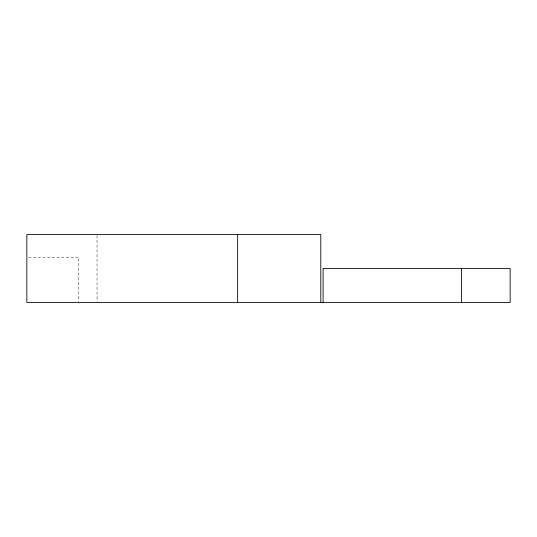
<?xml version="1.0" encoding="UTF-8"?>
<svg xmlns="http://www.w3.org/2000/svg" width="537" height="537" viewBox="0 0 537 537"><rect width="100%" height="100%" fill="white"/><g stroke="black" fill="none" stroke-linecap="round" stroke-linejoin="round"><path stroke-width="0.4" stroke-dasharray="2.69 2.01" d="M28.528 257.196L78.811 257.196L78.811 301.572M97.029 235.428L97.029 301.572"/><path stroke-width="0.81" d="M461.458 268.5L461.458 302.412M323.093 302.412L323.093 268.5L510.15 268.5L510.15 302.412L26.85 302.412L26.85 234.588L320.79 234.588L320.79 302.412M237.636 234.588L237.636 302.412"/></g></svg>
